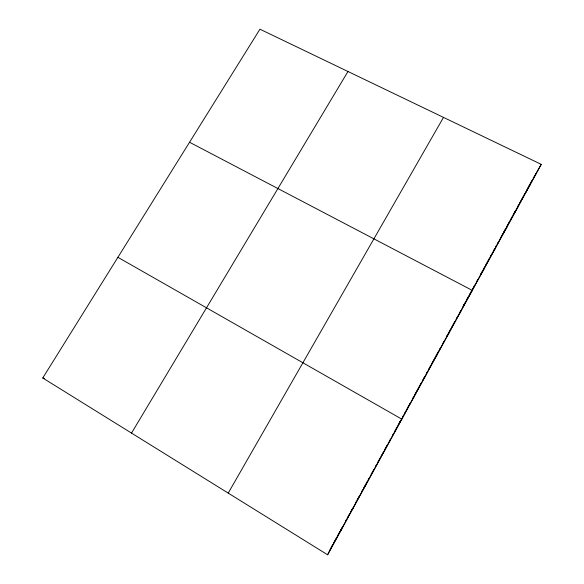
<?xml version="1.0" encoding="UTF-8"?>
<svg xmlns="http://www.w3.org/2000/svg" width="584" height="584" viewBox="0 0 584 584"><rect width="100%" height="100%" fill="white"/><g stroke="black" fill="none" stroke-linecap="round" stroke-linejoin="round"><path stroke-width="0.88" d="M365.219 486.092L365.613 484.976M352.802 508.795L353.605 506.919M340.268 531.696L341.187 529.717M327.624 554.8L541.251 164.367L259.953 29.2L42.749 377.994L327.624 554.8L329.909 550.062M330.23 549.405L331.143 547.507M332.011 545.916L332.887 544.332M333.756 542.74L336.362 537.981M337.231 536.389L339.837 531.622M340.706 530.038L342.443 526.856M345.465 521.337L346.327 519.76M347.188 518.191L349.779 513.46M350.641 511.883L352.364 508.737M355.371 503.233L356.225 501.671M357.079 500.108L359.218 496.203M361.788 491.516L362.642 489.954M363.496 488.392L365.635 484.486M366.058 483.705L367.336 481.377M368.183 479.829L369.03 478.281M371.147 474.405L373.694 469.755M375.811 465.879L376.665 464.331M377.512 462.784L380.133 457.995M381.009 456.396L383.63 451.607M384.498 450.009L387.119 445.22M389.302 441.234L390.17 439.65M392.769 434.905L393.631 433.321M394.499 431.737L397.098 426.984M397.967 425.4L400.135 421.444M402.712 416.728L403.573 415.158M404.435 413.589L405.289 412.019M406.15 410.442L407.011 408.873M407.873 407.304L410.019 403.376M412.589 398.682L413.443 397.127M414.297 395.565L418.129 388.55M418.984 386.995L421.115 383.097M422.393 380.761L424.51 376.899M426.627 373.03L427.473 371.49M428.32 369.942L430.43 366.073M431.277 364.533L433.394 360.664M433.832 359.868L435.138 357.474M436.014 355.882L438.628 351.094M439.504 349.502L440.373 347.903M442.993 343.122L443.869 341.523M446.468 336.771L447.337 335.187M448.198 333.603L450.797 328.858M451.666 327.274L454.695 321.74M456.418 318.594L457.279 317.024M459.856 312.309L460.71 310.739M462.864 306.819L465.441 302.111M468.397 296.694L466.287 300.548L472.295 290.394L189.552 142.255M469.244 295.154L471.354 291.292M472.624 288.978L474.734 285.123M476.843 281.262L477.712 279.67M480.325 274.896L481.201 273.305M482.07 271.713L482.939 270.122M483.815 268.531L484.684 266.939M485.552 265.348L489.458 258.208M490.326 256.632L491.188 255.047M493.779 250.31L494.648 248.733M495.509 247.156L496.371 245.572M497.239 243.995L498.101 242.418M500.247 238.491L502.824 233.797M503.678 232.228L505.824 228.315M506.678 226.745L509.248 222.044M510.102 220.489L512.226 216.606M513.073 215.051L515.628 210.393M517.752 206.502L518.607 204.955M519.877 202.619L523.257 196.45M524.096 194.91L524.943 193.37M527.053 189.515L529.162 185.661M329.712 550.588L400.602 421.027M529.221 185.464L532.046 180.514M533.674 177.653L536.192 173.236L401.04 420.232L401.836 419.166L117.902 257.31M536.616 172.499L541.251 164.367M525.271 193.194L530.002 184.924M228.227 493.108L443.49 117.391M514.256 213.321L518.658 205.656M503.16 233.607L507.219 226.57M491.962 254.069L495.677 247.66M480.668 274.706L484.034 268.939M463.404 305.512L464.2 304.154M458.148 315.871L460.798 311.403M131.517 433.087L347.976 71.496M446.913 336.399L449.206 332.588M435.584 357.094L437.518 353.955M424.166 377.965L425.729 375.505M412.654 399.011L413.83 397.244M399.697 422.028L400.58 420.845M389.331 441.628L389.74 441.285M42.749 377.994L44.457 378.374"/></g></svg>
